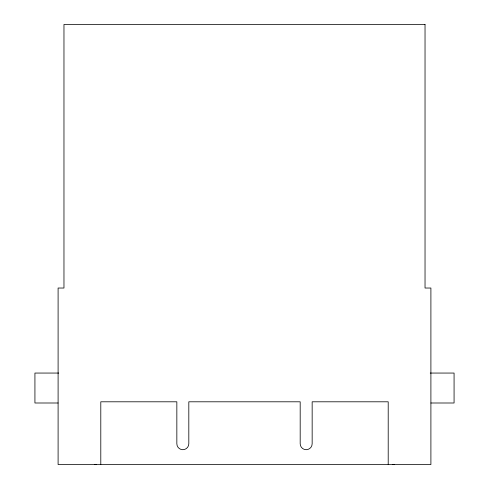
<?xml version="1.0" encoding="UTF-8"?>
<svg xmlns="http://www.w3.org/2000/svg" width="489" height="489" viewBox="0 0 489 489"><rect width="100%" height="100%" fill="white"/><g stroke="black" fill="none" stroke-linecap="round" stroke-linejoin="round"><path stroke-width="0.73" d="M58.759 373.058L34.927 373.058L34.927 402.997L58.099 402.997M430.241 373.058L454.073 373.058L454.073 402.997L430.901 402.997M388.205 464.55L388.205 401.799L312.159 401.799L312.159 443.712A5.99 5.99 0 0 1 306.175 449.703A5.99 5.99 0 0 1 300.185 443.712L300.185 401.799L188.815 401.799L188.815 443.712A5.99 5.99 0 0 1 182.825 449.703A5.99 5.99 0 0 1 176.841 443.712L176.841 401.799L100.795 401.799L100.795 464.55M96.376 464.336A5.868 5.868 0 0 1 94.805 464.55M394.195 464.55A5.868 5.868 0 0 1 392.624 464.336M425.033 24.45L63.967 24.45L63.967 288.033L58.099 288.033L58.099 464.55L430.901 464.55L430.901 288.033L425.033 288.033L425.033 24.45"/></g></svg>
